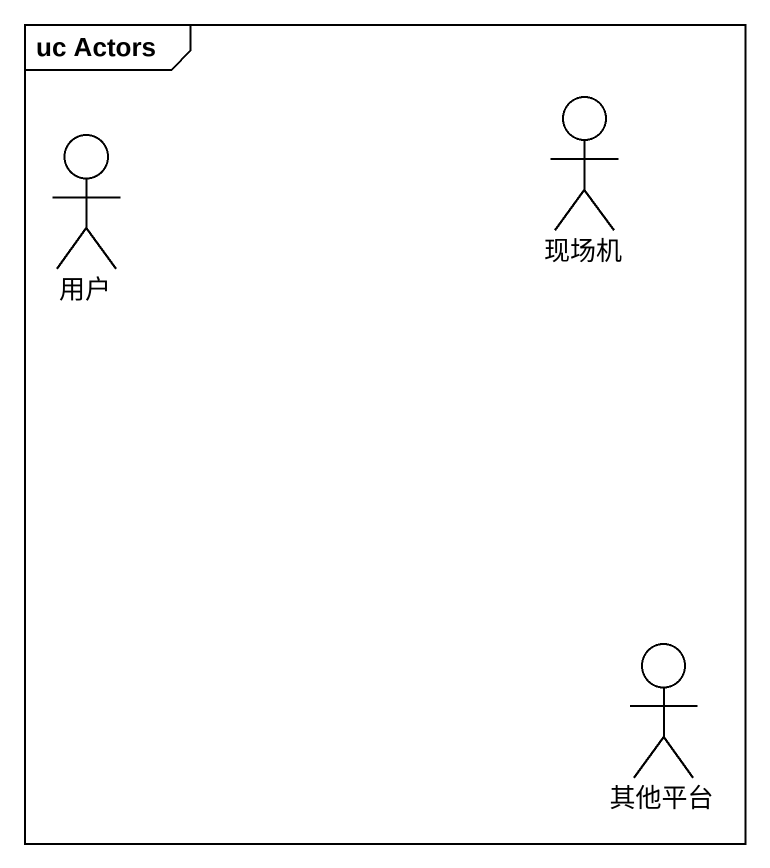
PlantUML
@startuml
mainframe uc Actors
actor 用户
actor 现场机
actor 其他平台
@enduml
